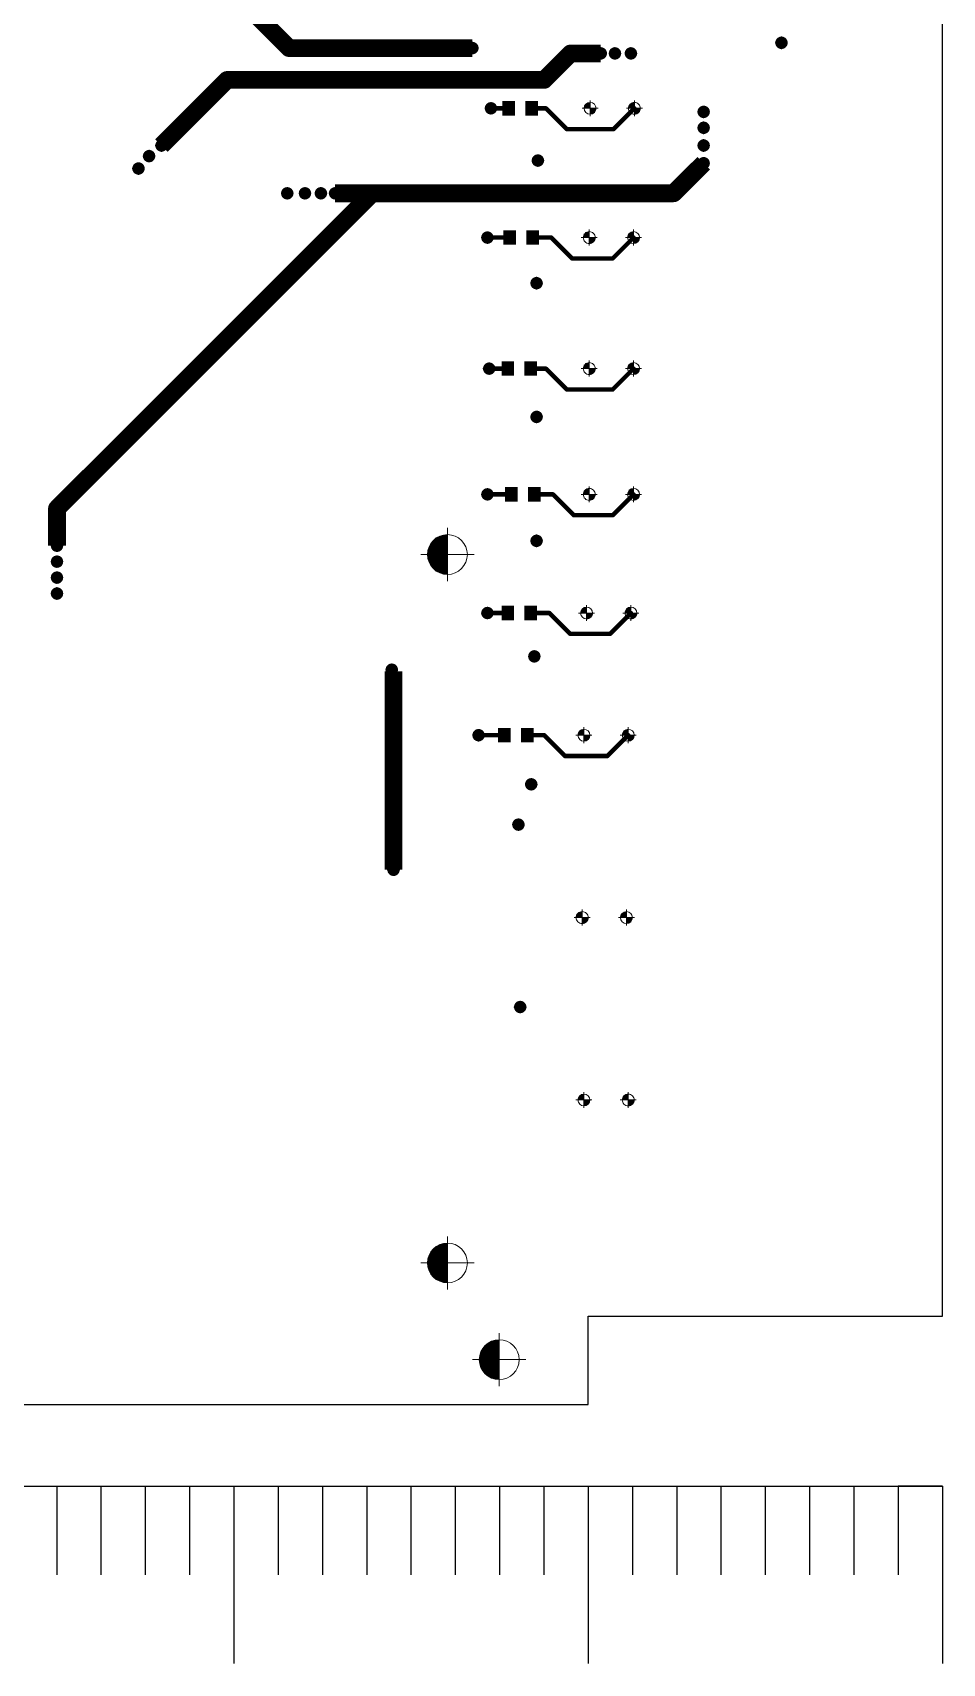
# Model space of a CAD drawing. Header units: millimetres. Extents: x 1557 to 2774, y 1107 to 1474.
# Drawn here: x 2334.6 to 2386, y 1323 to 1415.1 of the extents above; entities that cross this region are included whole.
import ezdxf

# ---------------------------------------------------------------- set-up
doc = ezdxf.new("R2010")
doc.units = ezdxf.units.MM
for name, color, linetype in [('BottomLayer', 5, 'Continuous'), ('Mechanical3', 76, 'Continuous'), ('PDF _Геометрия', 7, 'Continuous'), ('PDF _Сплошная заливка', 7, 'Continuous'), ('ViaHoleLayer', 16, 'Continuous')]:
    doc.layers.add(name, color=color, linetype=linetype)

msp = doc.modelspace()

# ---------------------------------------------------------------- hatches: boundary and pattern name
at = {"layer": 'PDF _Сплошная заливка', "transparency": 33554559}
for points in [[(2377.16, 1414.483, -0.414208), (2376.898, 1414.221), (2376.898, 1414.221), (2376.898, 1414.221), (2376.898, 1414.483), (2376.898, 1414.483)], [(2357.86, 1414.183, -0.198988), (2357.783, 1413.998), (2357.783, 1413.998, -0.198988), (2357.598, 1413.921), (2357.598, 1413.921), (2357.598, 1413.921), (2357.598, 1414.183), (2357.598, 1414.183)], [(2358.76, 1414.183, -0.198988), (2358.683, 1413.998), (2358.683, 1413.998, -0.198988), (2358.498, 1413.921), (2358.498, 1413.921), (2358.498, 1413.921), (2358.498, 1414.183), (2358.498, 1414.183)], [(2359.714, 1414.183, -0.414186), (2359.452, 1413.921), (2359.452, 1413.921), (2359.452, 1413.921), (2359.452, 1414.183), (2359.452, 1414.183)], [(2366.96, 1413.883, -0.198988), (2366.883, 1413.698), (2366.883, 1413.698, -0.198988), (2366.698, 1413.621), (2366.698, 1413.621), (2366.698, 1413.621), (2366.698, 1413.883), (2366.698, 1413.883)], [(2367.76, 1413.883, -0.198988), (2367.683, 1413.698), (2367.683, 1413.698, -0.198988), (2367.498, 1413.621), (2367.498, 1413.621), (2367.498, 1413.621), (2367.498, 1413.883), (2367.498, 1413.883)], [(2368.66, 1413.883, -0.198988), (2368.583, 1413.698), (2368.583, 1413.698, -0.198988), (2368.398, 1413.621), (2368.398, 1413.621), (2368.398, 1413.621), (2368.398, 1413.883), (2368.398, 1413.883)], [(2365.76, 1410.783, -0.414236), (2366.098, 1411.121), (2366.098, 1411.121), (2366.098, 1411.121), (2366.098, 1410.783), (2366.098, 1410.783)], [(2368.26, 1410.783, -0.414236), (2368.598, 1411.121), (2368.598, 1411.121), (2368.598, 1411.121), (2368.598, 1410.783), (2368.598, 1410.783)], [(2360.76, 1410.783, -0.414186), (2360.498, 1410.521), (2360.498, 1410.521), (2360.498, 1410.521), (2360.498, 1410.783), (2360.498, 1410.783)], [(2366.435, 1410.783, -0.414158), (2366.098, 1410.446), (2366.098, 1410.446), (2366.098, 1410.446), (2366.098, 1410.783), (2366.098, 1410.783)], [(2368.935, 1410.783, -0.414197), (2368.598, 1410.446), (2368.598, 1410.446), (2368.598, 1410.446), (2368.598, 1410.783), (2368.598, 1410.783)], [(2372.768, 1410.584, -0.414259), (2372.505, 1410.321), (2372.505, 1410.321), (2372.505, 1410.321), (2372.505, 1410.584), (2372.505, 1410.584)], [(2372.768, 1409.683, -0.414208), (2372.505, 1409.421), (2372.505, 1409.421), (2372.505, 1409.421), (2372.505, 1409.683), (2372.505, 1409.683)], [(2341.461, 1408.084, -0.198956), (2341.384, 1407.898), (2341.384, 1407.898, -0.19888), (2341.198, 1407.821), (2341.198, 1407.821), (2341.198, 1407.821), (2341.198, 1408.084), (2341.198, 1408.084)], [(2342.16, 1408.684, -0.414259), (2341.898, 1408.421), (2341.898, 1408.421), (2341.898, 1408.421), (2341.898, 1408.684), (2341.898, 1408.684)], [(2372.768, 1408.684, -0.414259), (2372.505, 1408.421), (2372.505, 1408.421), (2372.505, 1408.421), (2372.505, 1408.684), (2372.505, 1408.684)], [(2340.861, 1407.384, -0.19888), (2340.784, 1407.198), (2340.784, 1407.198, -0.198956), (2340.598, 1407.121), (2340.598, 1407.121), (2340.598, 1407.121), (2340.598, 1407.384), (2340.598, 1407.384)], [(2363.41, 1407.834, -0.414158), (2363.147, 1407.572), (2363.147, 1407.572), (2363.147, 1407.572), (2363.147, 1407.834), (2363.147, 1407.834)], [(2372.768, 1407.684, -0.19888), (2372.691, 1407.498), (2372.691, 1407.498, -0.199007), (2372.505, 1407.421), (2372.505, 1407.421), (2372.505, 1407.421), (2372.505, 1407.684), (2372.505, 1407.684)], [(2349.26, 1405.984, -0.414208), (2348.998, 1405.721), (2348.998, 1405.721), (2348.998, 1405.721), (2348.998, 1405.984), (2348.998, 1405.984)], [(2350.26, 1405.984, -0.414158), (2349.998, 1405.721), (2349.998, 1405.721), (2349.998, 1405.721), (2349.998, 1405.984), (2349.998, 1405.984)], [(2351.16, 1405.984, -0.414158), (2350.898, 1405.721), (2350.898, 1405.721), (2350.898, 1405.721), (2350.898, 1405.984), (2350.898, 1405.984)], [(2351.96, 1405.984, -0.414158), (2351.698, 1405.721), (2351.698, 1405.721), (2351.698, 1405.721), (2351.698, 1405.984), (2351.698, 1405.984)], [(2360.56, 1403.484, -0.414236), (2360.298, 1403.221), (2360.298, 1403.221), (2360.298, 1403.221), (2360.298, 1403.484), (2360.298, 1403.484)], [(2365.71, 1403.484, -0.199013), (2365.809, 1403.722), (2365.809, 1403.722, -0.198914), (2366.048, 1403.821), (2366.048, 1403.821), (2366.048, 1403.821), (2366.048, 1403.484), (2366.048, 1403.484)], [(2366.385, 1403.484, -0.198914), (2366.286, 1403.245), (2366.286, 1403.245, -0.199023), (2366.048, 1403.146), (2366.048, 1403.146), (2366.048, 1403.146), (2366.048, 1403.484), (2366.048, 1403.484)], [(2368.21, 1403.484, -0.414236), (2368.548, 1403.821), (2368.548, 1403.821), (2368.548, 1403.821), (2368.548, 1403.484), (2368.548, 1403.484)], [(2368.885, 1403.484, -0.414201), (2368.548, 1403.146), (2368.548, 1403.146), (2368.548, 1403.146), (2368.548, 1403.484), (2368.548, 1403.484)], [(2363.335, 1400.909, -0.414208), (2363.072, 1400.646), (2363.072, 1400.646), (2363.072, 1400.646), (2363.072, 1400.909), (2363.072, 1400.909)], [(2360.66, 1396.084, -0.414158), (2360.398, 1395.821), (2360.398, 1395.821), (2360.398, 1395.821), (2360.398, 1396.084), (2360.398, 1396.084)], [(2365.71, 1396.084, -0.199013), (2365.809, 1396.322), (2365.809, 1396.322, -0.198914), (2366.048, 1396.421), (2366.048, 1396.421), (2366.048, 1396.421), (2366.048, 1396.084), (2366.048, 1396.084)], [(2366.385, 1396.084, -0.19885), (2366.286, 1395.845), (2366.286, 1395.845, -0.198928), (2366.048, 1395.746), (2366.048, 1395.746), (2366.048, 1395.746), (2366.048, 1396.084), (2366.048, 1396.084)], [(2368.21, 1396.084, -0.414236), (2368.548, 1396.421), (2368.548, 1396.421), (2368.548, 1396.421), (2368.548, 1396.084), (2368.548, 1396.084)], [(2368.885, 1396.084, -0.41418), (2368.548, 1395.746), (2368.548, 1395.746), (2368.548, 1395.746), (2368.548, 1396.084), (2368.548, 1396.084)], [(2363.335, 1393.358, -0.414259), (2363.072, 1393.096), (2363.072, 1393.096), (2363.072, 1393.096), (2363.072, 1393.358), (2363.072, 1393.358)], [(2360.56, 1388.984, -0.198797), (2360.483, 1388.798), (2360.483, 1388.798, -0.198848), (2360.298, 1388.721), (2360.298, 1388.721), (2360.298, 1388.721), (2360.298, 1388.984), (2360.298, 1388.984)], [(2365.71, 1388.984, -0.414197), (2366.048, 1389.321), (2366.048, 1389.321), (2366.048, 1389.321), (2366.048, 1388.984), (2366.048, 1388.984)], [(2366.385, 1388.984, -0.414236), (2366.048, 1388.646), (2366.048, 1388.646), (2366.048, 1388.646), (2366.048, 1388.984), (2366.048, 1388.984)], [(2368.21, 1388.984, -0.198984), (2368.309, 1389.222), (2368.309, 1389.222, -0.198914), (2368.548, 1389.321), (2368.548, 1389.321), (2368.548, 1389.321), (2368.548, 1388.984), (2368.548, 1388.984)], [(2368.885, 1388.984, -0.198889), (2368.786, 1388.745), (2368.786, 1388.745, -0.198928), (2368.548, 1388.646), (2368.548, 1388.646), (2368.548, 1388.646), (2368.548, 1388.984), (2368.548, 1388.984)], [(2336.261, 1386.084, -0.414259), (2335.998, 1385.821), (2335.998, 1385.821), (2335.998, 1385.821), (2335.998, 1386.084), (2335.998, 1386.084)], [(2356.918, 1385.587, -0.198938), (2357.247, 1386.382), (2357.247, 1386.382, -0.198938), (2358.043, 1386.712), (2358.043, 1386.712), (2358.043, 1386.712), (2358.043, 1385.587), (2358.043, 1385.587)], [(2363.335, 1386.358, -0.19888), (2363.258, 1386.173), (2363.258, 1386.173, -0.198956), (2363.072, 1386.096), (2363.072, 1386.096), (2363.072, 1386.096), (2363.072, 1386.358), (2363.072, 1386.358)], [(2336.261, 1385.184, -0.414259), (2335.998, 1384.921), (2335.998, 1384.921), (2335.998, 1384.921), (2335.998, 1385.184), (2335.998, 1385.184)], [(2358.043, 1384.462, -0.198938), (2357.247, 1384.791), (2357.247, 1384.791, -0.198938), (2356.918, 1385.587), (2356.918, 1385.587), (2356.918, 1385.587), (2358.043, 1385.587), (2358.043, 1385.587)], [(2336.261, 1384.284, -0.414208), (2335.998, 1384.021), (2335.998, 1384.021), (2335.998, 1384.021), (2335.998, 1384.284), (2335.998, 1384.284)], [(2336.261, 1383.384, -0.414208), (2335.998, 1383.121), (2335.998, 1383.121), (2335.998, 1383.121), (2335.998, 1383.384), (2335.998, 1383.384)], [(2360.56, 1382.284, -0.19888), (2360.483, 1382.098), (2360.483, 1382.098, -0.198956), (2360.298, 1382.021), (2360.298, 1382.021), (2360.298, 1382.021), (2360.298, 1382.284), (2360.298, 1382.284)], [(2365.56, 1382.284, -0.199013), (2365.659, 1382.522), (2365.659, 1382.522, -0.198914), (2365.898, 1382.621), (2365.898, 1382.621), (2365.898, 1382.621), (2365.898, 1382.284), (2365.898, 1382.284)], [(2366.235, 1382.284, -0.198914), (2366.136, 1382.045), (2366.136, 1382.045, -0.199013), (2365.898, 1381.946), (2365.898, 1381.946), (2365.898, 1381.946), (2365.898, 1382.284), (2365.898, 1382.284)], [(2368.06, 1382.284, -0.198928), (2368.159, 1382.522), (2368.159, 1382.522, -0.198928), (2368.398, 1382.621), (2368.398, 1382.621), (2368.398, 1382.621), (2368.398, 1382.284), (2368.398, 1382.284)], [(2368.735, 1382.284, -0.198914), (2368.636, 1382.045), (2368.636, 1382.045, -0.198998), (2368.398, 1381.946), (2368.398, 1381.946), (2368.398, 1381.946), (2368.398, 1382.284), (2368.398, 1382.284)], [(2363.21, 1379.834, -0.19888), (2363.133, 1379.649), (2363.133, 1379.649, -0.198956), (2362.947, 1379.572), (2362.947, 1379.572), (2362.947, 1379.572), (2362.947, 1379.834), (2362.947, 1379.834)], [(2355.16, 1379.084, -0.414259), (2354.898, 1378.821), (2354.898, 1378.821), (2354.898, 1378.821), (2354.898, 1379.084), (2354.898, 1379.084)], [(2360.06, 1375.384, -0.414259), (2359.798, 1375.121), (2359.798, 1375.121), (2359.798, 1375.121), (2359.798, 1375.384), (2359.798, 1375.384)], [(2365.41, 1375.384, -0.198973), (2365.509, 1375.623), (2365.509, 1375.623, -0.198914), (2365.748, 1375.721), (2365.748, 1375.721), (2365.748, 1375.721), (2365.748, 1375.384), (2365.748, 1375.384)], [(2366.085, 1375.384, -0.198889), (2365.986, 1375.145), (2365.986, 1375.145, -0.198928), (2365.748, 1375.046), (2365.748, 1375.046), (2365.748, 1375.046), (2365.748, 1375.384), (2365.748, 1375.384)], [(2367.91, 1375.384, -0.414236), (2368.248, 1375.721), (2368.248, 1375.721), (2368.248, 1375.721), (2368.248, 1375.384), (2368.248, 1375.384)], [(2368.585, 1375.384, -0.414219), (2368.248, 1375.046), (2368.248, 1375.046), (2368.248, 1375.046), (2368.248, 1375.384), (2368.248, 1375.384)], [(2363.035, 1372.609, -0.414259), (2362.772, 1372.347), (2362.772, 1372.347), (2362.772, 1372.347), (2362.772, 1372.609), (2362.772, 1372.609)], [(2362.31, 1370.334, -0.199002), (2362.233, 1370.148), (2362.233, 1370.148, -0.19888), (2362.048, 1370.071), (2362.048, 1370.071), (2362.048, 1370.071), (2362.048, 1370.334), (2362.048, 1370.334)], [(2355.26, 1367.784, -0.198848), (2355.183, 1367.598), (2355.183, 1367.598, -0.198797), (2354.998, 1367.521), (2354.998, 1367.521), (2354.998, 1367.521), (2354.998, 1367.784), (2354.998, 1367.784)], [(2365.31, 1365.084, -0.198928), (2365.409, 1365.323), (2365.409, 1365.323, -0.198889), (2365.648, 1365.422), (2365.648, 1365.422), (2365.648, 1365.422), (2365.648, 1365.084), (2365.648, 1365.084)], [(2365.985, 1365.084, -0.19885), (2365.886, 1364.845), (2365.886, 1364.845, -0.198889), (2365.648, 1364.747), (2365.648, 1364.747), (2365.648, 1364.747), (2365.648, 1365.084), (2365.648, 1365.084)], [(2367.81, 1365.084, -0.198928), (2367.909, 1365.323), (2367.909, 1365.323, -0.198889), (2368.148, 1365.422), (2368.148, 1365.422), (2368.148, 1365.422), (2368.148, 1365.084), (2368.148, 1365.084)], [(2368.485, 1365.084, -0.19885), (2368.386, 1364.845), (2368.386, 1364.845, -0.198889), (2368.148, 1364.747), (2368.148, 1364.747), (2368.148, 1364.747), (2368.148, 1365.084), (2368.148, 1365.084)], [(2362.41, 1360.034, -0.414259), (2362.148, 1359.772), (2362.148, 1359.772), (2362.148, 1359.772), (2362.148, 1360.034), (2362.148, 1360.034)], [(2365.41, 1354.784, -0.41418), (2365.748, 1355.122), (2365.748, 1355.122), (2365.748, 1355.122), (2365.748, 1354.784), (2365.748, 1354.784)], [(2366.085, 1354.784, -0.414236), (2365.748, 1354.447), (2365.748, 1354.447), (2365.748, 1354.447), (2365.748, 1354.784), (2365.748, 1354.784)], [(2367.91, 1354.784, -0.198889), (2368.009, 1355.023), (2368.009, 1355.023, -0.198928), (2368.248, 1355.122), (2368.248, 1355.122), (2368.248, 1355.122), (2368.248, 1354.784), (2368.248, 1354.784)], [(2368.585, 1354.784, -0.198973), (2368.486, 1354.545), (2368.486, 1354.545, -0.198914), (2368.248, 1354.447), (2368.248, 1354.447), (2368.248, 1354.447), (2368.248, 1354.784), (2368.248, 1354.784)], [(2356.918, 1345.582, -0.198938), (2357.247, 1346.378), (2357.247, 1346.378, -0.198938), (2358.043, 1346.707), (2358.043, 1346.707), (2358.043, 1346.707), (2358.043, 1345.582), (2358.043, 1345.582)], [(2358.043, 1344.457, -0.198938), (2357.247, 1344.787), (2357.247, 1344.787, -0.198938), (2356.918, 1345.582), (2356.918, 1345.582), (2356.918, 1345.582), (2358.043, 1345.582), (2358.043, 1345.582)], [(2359.839, 1340.121, -0.414205), (2360.964, 1341.246), (2360.964, 1341.246), (2360.964, 1341.246), (2360.964, 1340.121), (2360.964, 1340.121)], [(2360.964, 1338.996, -0.414205), (2359.839, 1340.121), (2359.839, 1340.121), (2359.839, 1340.121), (2360.964, 1340.121), (2360.964, 1340.121)]]:
    msp.add_hatch(color=7, dxfattribs=at).paths.add_polyline_path(points)

# ---------------------------------------------------------------- linework, layer by layer
for p, q in [((2385.983, 1342.582), (2385.983, 1432.582)), ((2365.983, 1337.582), (2365.983, 1342.582)), ((2365.983, 1342.582), (2385.983, 1342.582)), ((2285.983, 1337.582), (2365.983, 1337.582)), ((2330.983, 1332.97), (2335.983, 1332.97)), ((2335.983, 1332.97), (2340.983, 1332.97)), ((2335.983, 1332.97), (2335.983, 1327.97)), ((2338.483, 1332.97), (2338.483, 1327.97)), ((2340.983, 1332.97), (2345.983, 1332.97)), ((2340.983, 1332.97), (2340.983, 1327.97)), ((2343.483, 1332.97), (2343.483, 1327.97)), ((2345.983, 1332.97), (2350.983, 1332.97)), ((2345.983, 1332.97), (2345.983, 1322.97)), ((2348.483, 1332.97), (2348.483, 1327.97)), ((2350.983, 1332.97), (2355.983, 1332.97)), ((2350.983, 1332.97), (2350.983, 1327.97)), ((2353.483, 1332.97), (2353.483, 1327.97)), ((2355.983, 1332.97), (2360.983, 1332.97)), ((2355.983, 1332.97), (2355.983, 1327.97)), ((2358.483, 1332.97), (2358.483, 1327.97)), ((2360.983, 1332.97), (2365.983, 1332.97)), ((2360.983, 1332.97), (2360.983, 1327.97)), ((2363.483, 1332.97), (2363.483, 1327.97)), ((2365.983, 1332.97), (2370.983, 1332.97)), ((2365.983, 1332.97), (2365.983, 1322.97)), ((2368.483, 1332.97), (2368.483, 1327.97)), ((2370.983, 1332.97), (2375.983, 1332.97)), ((2370.983, 1332.97), (2370.983, 1327.97)), ((2373.483, 1332.97), (2373.483, 1327.97)), ((2375.983, 1332.97), (2380.983, 1332.97)), ((2375.983, 1332.97), (2375.983, 1327.97)), ((2378.483, 1332.97), (2378.483, 1327.97)), ((2380.983, 1332.97), (2385.983, 1332.97)), ((2380.983, 1332.97), (2380.983, 1327.97)), ((2385.983, 1332.97), (2383.483, 1332.97)), ((2383.483, 1332.97), (2383.483, 1327.97)), ((2385.983, 1332.97), (2385.483, 1332.97)), ((2385.983, 1332.97), (2385.983, 1327.97)), ((2385.983, 1327.97), (2385.983, 1322.97))]:
    msp.add_line(p, q)
at = {"layer": 'BottomLayer'}
for points, const_width in [([(2349.099, 1414.184), (2347.199, 1416.084)], 1), ([(2359.452, 1414.184), (2349.099, 1414.184)], 1), ([(2364.999, 1413.884), (2363.499, 1412.384)], 1), ([(2366.699, 1413.884), (2364.999, 1413.884)], 1), ([(2345.599, 1412.384), (2341.899, 1408.684)], 1), ([(2363.499, 1412.384), (2345.599, 1412.384)], 1), ([(2361.499, 1410.784), (2360.499, 1410.784)], 0.25), ([(2363.599, 1410.784), (2362.794, 1410.784)], 0.25), ([(2364.774, 1409.609), (2363.599, 1410.784)], 0.25), ([(2368.599, 1410.784), (2367.424, 1409.609)], 0.25), ([(2367.424, 1409.609), (2364.774, 1409.609)], 0.25), ([(2372.506, 1407.684), (2370.806, 1405.984)], 1), ([(2353.799, 1405.984), (2335.999, 1388.184)], 1), ([(2353.799, 1405.984), (2351.699, 1405.984)], 1), ([(2370.806, 1405.984), (2353.799, 1405.984)], 1), ([(2361.551, 1403.484), (2360.299, 1403.484)], 0.25), ([(2363.899, 1403.484), (2362.846, 1403.484)], 0.25), ([(2365.074, 1402.309), (2363.899, 1403.484)], 0.25), ([(2368.549, 1403.484), (2367.374, 1402.309)], 0.25), ([(2367.374, 1402.309), (2365.074, 1402.309)], 0.25), ([(2361.451, 1396.084), (2360.399, 1396.084)], 0.25), ([(2363.599, 1396.084), (2362.746, 1396.084)], 0.25), ([(2364.774, 1394.909), (2363.599, 1396.084)], 0.25), ([(2368.549, 1396.084), (2367.374, 1394.909)], 0.25), ([(2367.374, 1394.909), (2364.774, 1394.909)], 0.25), ([(2361.651, 1388.984), (2360.299, 1388.984)], 0.25), ([(2363.999, 1388.984), (2362.946, 1388.984)], 0.25), ([(2365.174, 1387.809), (2363.999, 1388.984)], 0.25), ([(2368.549, 1388.984), (2367.374, 1387.809)], 0.25), ([(2335.999, 1386.084), (2335.999, 1388.184)], 1), ([(2367.374, 1387.809), (2365.174, 1387.809)], 0.25), ([(2361.451, 1382.284), (2360.299, 1382.284)], 0.25), ([(2363.799, 1382.284), (2362.746, 1382.284)], 0.25), ([(2364.974, 1381.109), (2363.799, 1382.284)], 0.25), ([(2368.399, 1382.284), (2367.224, 1381.109)], 0.25), ([(2367.224, 1381.109), (2364.974, 1381.109)], 0.25), ([(2354.999, 1367.784), (2354.999, 1378.984)], 1), ([(2361.251, 1375.384), (2359.799, 1375.384)], 0.25), ([(2363.499, 1375.384), (2362.546, 1375.384)], 0.25), ([(2364.674, 1374.209), (2363.499, 1375.384)], 0.25), ([(2368.249, 1375.384), (2367.074, 1374.209)], 0.25), ([(2367.074, 1374.209), (2364.674, 1374.209)], 0.25)]:
    msp.add_lwpolyline(points, dxfattribs=dict(at, const_width=const_width))
for points, const_width in [([(2349.349, 1414.184, -1), (2348.849, 1414.184, -1)], 0.5), ([(2349.349, 1414.184, -1), (2348.849, 1414.184, -1)], 0.5), ([(2365.249, 1413.884, -1), (2364.749, 1413.884, -1)], 0.5), ([(2365.249, 1413.884, -1), (2364.749, 1413.884, -1)], 0.5), ([(2345.849, 1412.384, -1), (2345.349, 1412.384, -1)], 0.5), ([(2345.849, 1412.384, -1), (2345.349, 1412.384, -1)], 0.5), ([(2363.749, 1412.384, -1), (2363.249, 1412.384, -1)], 0.5), ([(2363.749, 1412.384, -1), (2363.249, 1412.384, -1)], 0.5), ([(2360.561, 1410.784, -1), (2360.436, 1410.784, -1)], 0.125), ([(2361.561, 1410.784, -1), (2361.436, 1410.784, -1)], 0.125), ([(2362.856, 1410.784, -1), (2362.731, 1410.784, -1)], 0.125), ([(2363.661, 1410.784, -1), (2363.536, 1410.784, -1)], 0.125), ([(2363.661, 1410.784, -1), (2363.536, 1410.784, -1)], 0.125), ([(2368.661, 1410.784, -1), (2368.536, 1410.784, -1)], 0.125), ([(2364.836, 1409.609, -1), (2364.711, 1409.609, -1)], 0.125), ([(2364.836, 1409.609, -1), (2364.711, 1409.609, -1)], 0.125), ([(2367.486, 1409.609, -1), (2367.361, 1409.609, -1)], 0.125), ([(2367.486, 1409.609, -1), (2367.361, 1409.609, -1)], 0.125), ([(2354.049, 1405.984, -1), (2353.549, 1405.984, -1)], 0.5), ([(2354.049, 1405.984, -1), (2353.549, 1405.984, -1)], 0.5), ([(2354.049, 1405.984, -1), (2353.549, 1405.984, -1)], 0.5), ([(2371.056, 1405.984, -1), (2370.556, 1405.984, -1)], 0.5), ([(2371.056, 1405.984, -1), (2370.556, 1405.984, -1)], 0.5), ([(2361.613, 1403.484, -1), (2361.488, 1403.484, -1)], 0.125), ([(2362.909, 1403.484, -1), (2362.784, 1403.484, -1)], 0.125), ([(2363.961, 1403.484, -1), (2363.836, 1403.484, -1)], 0.125), ([(2363.961, 1403.484, -1), (2363.836, 1403.484, -1)], 0.125), ([(2368.611, 1403.484, -1), (2368.486, 1403.484, -1)], 0.125), ([(2365.136, 1402.309, -1), (2365.011, 1402.309, -1)], 0.125), ([(2365.136, 1402.309, -1), (2365.011, 1402.309, -1)], 0.125), ([(2367.436, 1402.309, -1), (2367.311, 1402.309, -1)], 0.125), ([(2367.436, 1402.309, -1), (2367.311, 1402.309, -1)], 0.125), ([(2360.461, 1396.084, -1), (2360.336, 1396.084, -1)], 0.125), ([(2361.513, 1396.084, -1), (2361.388, 1396.084, -1)], 0.125), ([(2362.809, 1396.084, -1), (2362.684, 1396.084, -1)], 0.125), ([(2363.661, 1396.084, -1), (2363.536, 1396.084, -1)], 0.125), ([(2363.661, 1396.084, -1), (2363.536, 1396.084, -1)], 0.125), ([(2368.611, 1396.084, -1), (2368.486, 1396.084, -1)], 0.125), ([(2364.836, 1394.909, -1), (2364.711, 1394.909, -1)], 0.125), ([(2364.836, 1394.909, -1), (2364.711, 1394.909, -1)], 0.125), ([(2367.436, 1394.909, -1), (2367.311, 1394.909, -1)], 0.125), ([(2367.436, 1394.909, -1), (2367.311, 1394.909, -1)], 0.125), ([(2361.713, 1388.984, -1), (2361.588, 1388.984, -1)], 0.125), ([(2363.009, 1388.984, -1), (2362.884, 1388.984, -1)], 0.125), ([(2364.061, 1388.984, -1), (2363.936, 1388.984, -1)], 0.125), ([(2364.061, 1388.984, -1), (2363.936, 1388.984, -1)], 0.125), ([(2368.611, 1388.984, -1), (2368.486, 1388.984, -1)], 0.125), ([(2336.249, 1388.184, -1), (2335.749, 1388.184, -1)], 0.5), ([(2336.249, 1388.184, -1), (2335.749, 1388.184, -1)], 0.5), ([(2365.236, 1387.809, -1), (2365.111, 1387.809, -1)], 0.125), ([(2365.236, 1387.809, -1), (2365.111, 1387.809, -1)], 0.125), ([(2367.436, 1387.809, -1), (2367.311, 1387.809, -1)], 0.125), ([(2367.436, 1387.809, -1), (2367.311, 1387.809, -1)], 0.125), ([(2361.513, 1382.284, -1), (2361.388, 1382.284, -1)], 0.125), ([(2362.809, 1382.284, -1), (2362.684, 1382.284, -1)], 0.125), ([(2363.861, 1382.284, -1), (2363.736, 1382.284, -1)], 0.125), ([(2363.861, 1382.284, -1), (2363.736, 1382.284, -1)], 0.125), ([(2368.461, 1382.284, -1), (2368.336, 1382.284, -1)], 0.125), ([(2365.036, 1381.109, -1), (2364.911, 1381.109, -1)], 0.125), ([(2365.036, 1381.109, -1), (2364.911, 1381.109, -1)], 0.125), ([(2367.286, 1381.109, -1), (2367.161, 1381.109, -1)], 0.125), ([(2367.286, 1381.109, -1), (2367.161, 1381.109, -1)], 0.125), ([(2361.313, 1375.384, -1), (2361.188, 1375.384, -1)], 0.125), ([(2362.609, 1375.384, -1), (2362.484, 1375.384, -1)], 0.125), ([(2363.561, 1375.384, -1), (2363.436, 1375.384, -1)], 0.125), ([(2363.561, 1375.384, -1), (2363.436, 1375.384, -1)], 0.125), ([(2368.311, 1375.384, -1), (2368.186, 1375.384, -1)], 0.125), ([(2364.736, 1374.209, -1), (2364.611, 1374.209, -1)], 0.125), ([(2364.736, 1374.209, -1), (2364.611, 1374.209, -1)], 0.125), ([(2367.136, 1374.209, -1), (2367.011, 1374.209, -1)], 0.125), ([(2367.136, 1374.209, -1), (2367.011, 1374.209, -1)], 0.125)]:
    msp.add_lwpolyline(points, format="xyb", close=True, dxfattribs=dict(at, const_width=const_width))
for points in [[(2361.143, 1411.191), (2361.854, 1411.191), (2361.143, 1410.378), (2361.854, 1410.378)], [(2362.438, 1411.191), (2363.15, 1411.191), (2362.438, 1410.378), (2363.15, 1410.378)], [(2361.195, 1403.891), (2361.906, 1403.891), (2361.195, 1403.078), (2361.906, 1403.078)], [(2362.491, 1403.891), (2363.202, 1403.891), (2362.491, 1403.078), (2363.202, 1403.078)], [(2361.095, 1396.491), (2361.806, 1396.491), (2361.095, 1395.678), (2361.806, 1395.678)], [(2362.391, 1396.491), (2363.102, 1396.491), (2362.391, 1395.678), (2363.102, 1395.678)], [(2361.295, 1389.391), (2362.006, 1389.391), (2361.295, 1388.578), (2362.006, 1388.578)], [(2362.591, 1389.391), (2363.302, 1389.391), (2362.591, 1388.578), (2363.302, 1388.578)], [(2361.095, 1382.691), (2361.806, 1382.691), (2361.095, 1381.878), (2361.806, 1381.878)], [(2362.391, 1382.691), (2363.102, 1382.691), (2362.391, 1381.878), (2363.102, 1381.878)], [(2360.895, 1375.791), (2361.606, 1375.791), (2360.895, 1374.978), (2361.606, 1374.978)], [(2362.191, 1375.791), (2362.902, 1375.791), (2362.191, 1374.978), (2362.902, 1374.978)]]:
    msp.add_solid(points, dxfattribs=at)
at = {"layer": 'Mechanical3'}
msp.add_line((2385.983, 1332.97), (2385.983, 1327.97), dxfattribs=at)
at = {"layer": 'PDF _Геометрия', "lineweight": 9}
for points in [[(2357.598, 1413.834), (2357.598, 1414.534)], [(2358.498, 1413.834), (2358.498, 1414.534)], [(2359.451, 1413.834), (2359.451, 1414.534)], [(2376.548, 1414.483), (2377.247, 1414.483)], [(2376.898, 1414.133), (2376.898, 1414.833)], [(2357.248, 1414.184), (2357.948, 1414.184)], [(2358.148, 1414.184), (2358.848, 1414.184)], [(2359.102, 1414.184), (2359.802, 1414.184)], [(2366.348, 1413.883), (2367.048, 1413.883)], [(2366.698, 1413.533), (2366.698, 1414.233)], [(2367.148, 1413.883), (2367.848, 1413.883)], [(2367.498, 1413.533), (2367.498, 1414.233)], [(2368.048, 1413.883), (2368.748, 1413.883)], [(2368.398, 1413.533), (2368.398, 1414.233)], [(2360.498, 1410.433), (2360.498, 1411.134)], [(2366.098, 1410.334), (2366.098, 1411.233)], [(2368.598, 1410.334), (2368.598, 1411.233)], [(2372.505, 1410.233), (2372.505, 1410.933)], [(2360.148, 1410.783), (2360.848, 1410.783)], [(2365.648, 1410.783), (2366.548, 1410.783)], [(2368.148, 1410.783), (2369.048, 1410.783)], [(2372.155, 1410.583), (2372.855, 1410.583)], [(2372.505, 1409.333), (2372.505, 1410.034)], [(2341.898, 1408.333), (2341.898, 1409.033)], [(2372.155, 1409.684), (2372.855, 1409.684)], [(2372.505, 1408.333), (2372.505, 1409.033)], [(2340.848, 1408.084), (2341.548, 1408.084)], [(2341.198, 1407.734), (2341.198, 1408.433)], [(2341.548, 1408.683), (2342.248, 1408.683)], [(2363.147, 1407.484), (2363.147, 1408.184)], [(2372.155, 1408.683), (2372.855, 1408.683)], [(2340.248, 1407.383), (2340.948, 1407.383)], [(2340.598, 1407.033), (2340.598, 1407.733)], [(2362.797, 1407.834), (2363.497, 1407.834)], [(2372.155, 1407.684), (2372.855, 1407.684)], [(2372.505, 1407.334), (2372.505, 1408.034)], [(2348.998, 1405.634), (2348.998, 1406.334)], [(2349.998, 1405.634), (2349.998, 1406.334)], [(2350.898, 1405.634), (2350.898, 1406.334)], [(2351.698, 1405.634), (2351.698, 1406.334)], [(2348.648, 1405.984), (2349.348, 1405.984)], [(2349.648, 1405.984), (2350.348, 1405.984)], [(2350.548, 1405.984), (2351.248, 1405.984)], [(2351.348, 1405.984), (2352.048, 1405.984)], [(2359.948, 1403.483), (2360.648, 1403.483)], [(2360.298, 1403.133), (2360.298, 1403.833)], [(2365.598, 1403.483), (2366.498, 1403.483)], [(2366.048, 1403.034), (2366.048, 1403.934)], [(2368.098, 1403.483), (2368.998, 1403.483)], [(2368.548, 1403.034), (2368.548, 1403.934)], [(2362.722, 1400.909), (2363.423, 1400.909)], [(2363.072, 1400.559), (2363.072, 1401.259)], [(2360.048, 1396.084), (2360.748, 1396.084)], [(2360.398, 1395.734), (2360.398, 1396.434)], [(2365.598, 1396.084), (2366.498, 1396.084)], [(2366.048, 1395.634), (2366.048, 1396.534)], [(2368.098, 1396.084), (2368.998, 1396.084)], [(2368.548, 1395.634), (2368.548, 1396.534)], [(2362.722, 1393.358), (2363.423, 1393.358)], [(2363.072, 1393.008), (2363.072, 1393.708)], [(2359.948, 1388.984), (2360.648, 1388.984)], [(2360.298, 1388.634), (2360.298, 1389.334)], [(2365.598, 1388.984), (2366.498, 1388.984)], [(2366.048, 1388.534), (2366.048, 1389.434)], [(2368.098, 1388.984), (2368.998, 1388.984)], [(2368.548, 1388.534), (2368.548, 1389.434)], [(2358.043, 1384.087), (2358.043, 1387.087)], [(2335.648, 1386.084), (2336.348, 1386.084)], [(2335.998, 1385.734), (2335.998, 1386.434)], [(2362.722, 1386.359), (2363.423, 1386.359)], [(2363.072, 1386.008), (2363.072, 1386.709)], [(2335.648, 1385.184), (2336.348, 1385.184)], [(2335.998, 1384.834), (2335.998, 1385.534)], [(2356.543, 1385.587), (2359.543, 1385.587)], [(2335.648, 1384.284), (2336.348, 1384.284)], [(2335.998, 1383.934), (2335.998, 1384.634)], [(2335.648, 1383.384), (2336.348, 1383.384)], [(2335.998, 1383.034), (2335.998, 1383.734)], [(2359.948, 1382.284), (2360.648, 1382.284)], [(2360.298, 1381.934), (2360.298, 1382.634)], [(2365.448, 1382.284), (2366.348, 1382.284)], [(2365.898, 1381.834), (2365.898, 1382.734)], [(2367.948, 1382.284), (2368.848, 1382.284)], [(2368.398, 1381.834), (2368.398, 1382.734)], [(2362.597, 1379.834), (2363.297, 1379.834)], [(2362.947, 1379.484), (2362.947, 1380.184)], [(2354.548, 1379.084), (2355.248, 1379.084)], [(2354.898, 1378.734), (2354.898, 1379.434)], [(2365.748, 1374.934), (2365.748, 1375.834)], [(2368.248, 1374.934), (2368.248, 1375.834)], [(2359.448, 1375.384), (2360.148, 1375.384)], [(2359.798, 1375.034), (2359.798, 1375.734)], [(2365.298, 1375.384), (2366.198, 1375.384)], [(2367.798, 1375.384), (2368.698, 1375.384)], [(2362.423, 1372.609), (2363.122, 1372.609)], [(2362.772, 1372.259), (2362.772, 1372.959)], [(2361.698, 1370.334), (2362.398, 1370.334)], [(2362.048, 1369.984), (2362.048, 1370.684)], [(2354.648, 1367.784), (2355.348, 1367.784)], [(2354.998, 1367.434), (2354.998, 1368.134)], [(2365.198, 1365.084), (2366.098, 1365.084)], [(2365.648, 1364.634), (2365.648, 1365.534)], [(2367.698, 1365.084), (2368.598, 1365.084)], [(2368.148, 1364.634), (2368.148, 1365.534)], [(2362.148, 1359.684), (2362.148, 1360.384)], [(2361.798, 1360.034), (2362.498, 1360.034)], [(2365.298, 1354.784), (2366.198, 1354.784)], [(2365.748, 1354.334), (2365.748, 1355.234)], [(2367.798, 1354.784), (2368.698, 1354.784)], [(2368.248, 1354.334), (2368.248, 1355.234)], [(2358.043, 1344.082), (2358.043, 1347.082)], [(2356.543, 1345.582), (2359.543, 1345.582)], [(2360.964, 1338.621), (2360.964, 1341.621)], [(2359.464, 1340.121), (2362.464, 1340.121)]]:
    msp.add_lwpolyline(points, dxfattribs=at)
for points in [[(2376.635, 1414.483, -0.414315), (2376.898, 1414.746, -0.414315), (2377.16, 1414.483, -0.414315), (2376.898, 1414.221, -0.414315)], [(2357.335, 1414.184, -0.414036), (2357.598, 1414.446, -0.414315), (2357.86, 1414.184, -0.414315), (2357.598, 1413.921, -0.414036)], [(2358.235, 1414.184, -0.414315), (2358.498, 1414.446, -0.414315), (2358.76, 1414.184, -0.414315), (2358.498, 1413.921, -0.414315)], [(2359.189, 1414.184, -0.414315), (2359.451, 1414.446, -0.414036), (2359.714, 1414.184, -0.414036), (2359.451, 1413.921, -0.414315)], [(2366.435, 1413.883, -0.414315), (2366.698, 1414.146, -0.414315), (2366.96, 1413.883, -0.414315), (2366.698, 1413.621, -0.414315)], [(2367.235, 1413.883, -0.414036), (2367.498, 1414.146, -0.414315), (2367.76, 1413.883, -0.414315), (2367.498, 1413.621, -0.414036)], [(2368.135, 1413.883, -0.414315), (2368.398, 1414.146, -0.414315), (2368.66, 1413.883, -0.414315), (2368.398, 1413.621, -0.414315)], [(2360.235, 1410.783, -0.414036), (2360.498, 1411.046, -0.414036), (2360.76, 1410.783, -0.414315), (2360.498, 1410.521, -0.414315)], [(2365.76, 1410.783, -0.414185), (2366.098, 1411.121, -0.414185), (2366.435, 1410.783, -0.414009), (2366.098, 1410.446, -0.414009)], [(2368.26, 1410.783, -0.414577), (2368.598, 1411.121, -0.414401), (2368.935, 1410.783, -0.414226), (2368.598, 1410.446, -0.414401)], [(2372.243, 1410.583, -0.414315), (2372.505, 1410.846, -0.414315), (2372.768, 1410.583, -0.414315), (2372.505, 1410.321, -0.414315)], [(2372.243, 1409.684, -0.413811), (2372.505, 1409.946, -0.413811), (2372.768, 1409.684, -0.414036), (2372.505, 1409.421, -0.414036)], [(2340.935, 1408.084, -0.414315), (2341.198, 1408.346, -0.414315), (2341.46, 1408.084, -0.414315), (2341.198, 1407.821, -0.414315)], [(2341.636, 1408.683, -0.414315), (2341.898, 1408.946, -0.414315), (2342.161, 1408.683, -0.414315), (2341.898, 1408.421, -0.414315)], [(2362.885, 1407.834, -0.414315), (2363.147, 1408.097, -0.414315), (2363.41, 1407.834, -0.414315), (2363.147, 1407.572, -0.414315)], [(2372.243, 1408.683, -0.414315), (2372.505, 1408.946, -0.414315), (2372.768, 1408.683, -0.414315), (2372.505, 1408.421, -0.414315)], [(2340.336, 1407.383, -0.414315), (2340.598, 1407.646, -0.414315), (2340.861, 1407.383, -0.414315), (2340.598, 1407.121, -0.414315)], [(2372.243, 1407.684, -0.414315), (2372.505, 1407.946, -0.414315), (2372.768, 1407.684, -0.414315), (2372.505, 1407.421, -0.414315)], [(2348.736, 1405.984, -0.414315), (2348.998, 1406.246, -0.414315), (2349.261, 1405.984, -0.414315), (2348.998, 1405.721, -0.414315)], [(2349.735, 1405.984, -0.414315), (2349.998, 1406.246, -0.414315), (2350.26, 1405.984, -0.414315), (2349.998, 1405.721, -0.414315)], [(2350.635, 1405.984, -0.413811), (2350.898, 1406.246, -0.414036), (2351.161, 1405.984, -0.414036), (2350.898, 1405.721, -0.413811)], [(2351.435, 1405.984, -0.414315), (2351.698, 1406.246, -0.414315), (2351.96, 1405.984, -0.414315), (2351.698, 1405.721, -0.414315)], [(2360.035, 1403.483, -0.414315), (2360.298, 1403.746, -0.414315), (2360.56, 1403.483, -0.414315), (2360.298, 1403.221, -0.414315)], [(2365.71, 1403.483, -0.414401), (2366.048, 1403.821, -0.414577), (2366.385, 1403.483, -0.414401), (2366.048, 1403.146, -0.414226)], [(2368.21, 1403.483, -0.414185), (2368.548, 1403.821, -0.414185), (2368.885, 1403.483, -0.414009), (2368.548, 1403.146, -0.414009)], [(2362.81, 1400.909, -0.414315), (2363.072, 1401.171, -0.414036), (2363.335, 1400.909, -0.414036), (2363.072, 1400.647, -0.414315)], [(2360.135, 1396.084, -0.414036), (2360.398, 1396.346, -0.414315), (2360.66, 1396.084, -0.414315), (2360.398, 1395.821, -0.414036)], [(2365.71, 1396.084, -0.414226), (2366.048, 1396.421, -0.414401), (2366.385, 1396.084, -0.414577), (2366.048, 1395.746, -0.414401)], [(2368.21, 1396.084, -0.414009), (2368.548, 1396.421, -0.414009), (2368.885, 1396.084, -0.414185), (2368.548, 1395.746, -0.414185)], [(2362.81, 1393.358, -0.414315), (2363.072, 1393.621, -0.414036), (2363.335, 1393.358, -0.414036), (2363.072, 1393.096, -0.414315)], [(2360.035, 1388.984, -0.414315), (2360.298, 1389.246, -0.414315), (2360.56, 1388.984, -0.414315), (2360.298, 1388.721, -0.414315)], [(2365.71, 1388.984, -0.414226), (2366.048, 1389.321, -0.414401), (2366.385, 1388.984, -0.414577), (2366.048, 1388.646, -0.414401)], [(2368.21, 1388.984, -0.414009), (2368.548, 1389.321, -0.414009), (2368.885, 1388.984, -0.414185), (2368.548, 1388.646, -0.414185)], [(2335.736, 1386.084, -0.414315), (2335.998, 1386.346, -0.414315), (2336.26, 1386.084, -0.414315), (2335.998, 1385.821, -0.414315)], [(2356.918, 1385.587, -0.414158), (2358.043, 1386.712, -0.414158), (2359.168, 1385.587, -0.414158), (2358.043, 1384.462, -0.414158)], [(2362.81, 1386.359, -0.413811), (2363.072, 1386.621, -0.413532), (2363.335, 1386.359, -0.413758), (2363.072, 1386.096, -0.414036)], [(2335.736, 1385.184, -0.414315), (2335.998, 1385.446, -0.414315), (2336.26, 1385.184, -0.414315), (2335.998, 1384.921, -0.414315)], [(2335.736, 1384.284, -0.413811), (2335.998, 1384.546, -0.413811), (2336.26, 1384.284, -0.414036), (2335.998, 1384.021, -0.414036)], [(2335.736, 1383.384, -0.414315), (2335.998, 1383.646, -0.414315), (2336.26, 1383.384, -0.414315), (2335.998, 1383.121, -0.414315)], [(2360.035, 1382.284, -0.414315), (2360.298, 1382.546, -0.414315), (2360.56, 1382.284, -0.414315), (2360.298, 1382.021, -0.414315)], [(2365.56, 1382.284, -0.413793), (2365.898, 1382.621, -0.414185), (2366.235, 1382.284, -0.414577), (2365.898, 1381.946, -0.414185)], [(2368.06, 1382.284, -0.414185), (2368.398, 1382.621, -0.414009), (2368.735, 1382.284, -0.414401), (2368.398, 1381.946, -0.414577)], [(2362.685, 1379.834, -0.414315), (2362.947, 1380.097, -0.414315), (2363.21, 1379.834, -0.414315), (2362.947, 1379.572, -0.414315)], [(2354.635, 1379.084, -0.414315), (2354.898, 1379.346, -0.414315), (2355.16, 1379.084, -0.414315), (2354.898, 1378.821, -0.414315)], [(2359.535, 1375.384, -0.414315), (2359.798, 1375.646, -0.414315), (2360.06, 1375.384, -0.414315), (2359.798, 1375.121, -0.414315)], [(2365.41, 1375.384, -0.413793), (2365.748, 1375.722, -0.413793), (2366.085, 1375.384, -0.413793), (2365.748, 1375.046, -0.413793)], [(2367.91, 1375.384, -0.414185), (2368.248, 1375.722, -0.414009), (2368.585, 1375.384, -0.414009), (2368.248, 1375.046, -0.414185)], [(2362.51, 1372.609, -0.414315), (2362.772, 1372.872, -0.414315), (2363.035, 1372.609, -0.414315), (2362.772, 1372.347, -0.414315)], [(2361.785, 1370.334, -0.414315), (2362.048, 1370.596, -0.414315), (2362.31, 1370.334, -0.414315), (2362.048, 1370.072, -0.414315)], [(2354.735, 1367.784, -0.414036), (2354.998, 1368.046, -0.413811), (2355.261, 1367.784, -0.413811), (2354.998, 1367.521, -0.414036)], [(2365.31, 1365.084, -0.414226), (2365.648, 1365.421, -0.414401), (2365.985, 1365.084, -0.414577), (2365.648, 1364.747, -0.414401)], [(2367.81, 1365.084, -0.414009), (2368.148, 1365.421, -0.414009), (2368.485, 1365.084, -0.414185), (2368.148, 1364.747, -0.414185)], [(2361.885, 1360.034, -0.414315), (2362.148, 1360.297, -0.414315), (2362.41, 1360.034, -0.414315), (2362.148, 1359.772, -0.414315)], [(2365.41, 1354.784, -0.414009), (2365.748, 1355.122, -0.414009), (2366.085, 1354.784, -0.414185), (2365.748, 1354.447, -0.414185)], [(2367.91, 1354.784, -0.414401), (2368.248, 1355.122, -0.414226), (2368.585, 1354.784, -0.414401), (2368.248, 1354.447, -0.414577)], [(2356.918, 1345.582, -0.414158), (2358.043, 1346.707, -0.414158), (2359.168, 1345.582, -0.414158), (2358.043, 1344.457, -0.414158)], [(2359.839, 1340.121, -0.414158), (2360.964, 1341.246, -0.414158), (2362.089, 1340.121, -0.414158), (2360.964, 1338.996, -0.414158)]]:
    msp.add_lwpolyline(points, format="xyb", close=True, dxfattribs=at)
at = {"layer": 'ViaHoleLayer', "const_width": 0.35}
for points in [[(2357.774, 1414.184, -1), (2357.424, 1414.184, -1)], [(2358.674, 1414.184, -1), (2358.324, 1414.184, -1)], [(2359.627, 1414.184, -1), (2359.277, 1414.184, -1)], [(2377.074, 1414.484, -1), (2376.724, 1414.484, -1)], [(2366.874, 1413.884, -1), (2366.524, 1413.884, -1)], [(2367.674, 1413.884, -1), (2367.324, 1413.884, -1)], [(2368.574, 1413.884, -1), (2368.224, 1413.884, -1)], [(2360.674, 1410.784, -1), (2360.324, 1410.784, -1)], [(2372.681, 1410.584, -1), (2372.331, 1410.584, -1)], [(2372.681, 1409.684, -1), (2372.331, 1409.684, -1)], [(2342.074, 1408.684, -1), (2341.724, 1408.684, -1)], [(2372.681, 1408.684, -1), (2372.331, 1408.684, -1)], [(2341.374, 1408.084, -1), (2341.024, 1408.084, -1)], [(2363.323, 1407.835, -1), (2362.973, 1407.835, -1)], [(2372.681, 1407.684, -1), (2372.331, 1407.684, -1)], [(2340.774, 1407.384, -1), (2340.424, 1407.384, -1)], [(2349.174, 1405.984, -1), (2348.824, 1405.984, -1)], [(2350.174, 1405.984, -1), (2349.824, 1405.984, -1)], [(2351.074, 1405.984, -1), (2350.724, 1405.984, -1)], [(2351.874, 1405.984, -1), (2351.524, 1405.984, -1)], [(2360.474, 1403.484, -1), (2360.124, 1403.484, -1)], [(2363.248, 1400.91, -1), (2362.898, 1400.91, -1)], [(2360.574, 1396.084, -1), (2360.224, 1396.084, -1)], [(2363.248, 1393.359, -1), (2362.898, 1393.359, -1)], [(2360.474, 1388.984, -1), (2360.124, 1388.984, -1)], [(2336.174, 1386.084, -1), (2335.824, 1386.084, -1)], [(2363.248, 1386.359, -1), (2362.898, 1386.359, -1)], [(2336.174, 1385.184, -1), (2335.824, 1385.184, -1)], [(2336.174, 1384.284, -1), (2335.824, 1384.284, -1)], [(2336.174, 1383.384, -1), (2335.824, 1383.384, -1)], [(2360.474, 1382.284, -1), (2360.124, 1382.284, -1)], [(2363.123, 1379.835, -1), (2362.773, 1379.835, -1)], [(2355.074, 1379.084, -1), (2354.724, 1379.084, -1)], [(2359.974, 1375.384, -1), (2359.624, 1375.384, -1)], [(2362.948, 1372.61, -1), (2362.598, 1372.61, -1)], [(2362.224, 1370.334, -1), (2361.874, 1370.334, -1)], [(2355.174, 1367.784, -1), (2354.824, 1367.784, -1)], [(2362.324, 1360.034, -1), (2361.974, 1360.034, -1)]]:
    msp.add_lwpolyline(points, format="xyb", close=True, dxfattribs=at)

doc.saveas('drawing.dxf')
